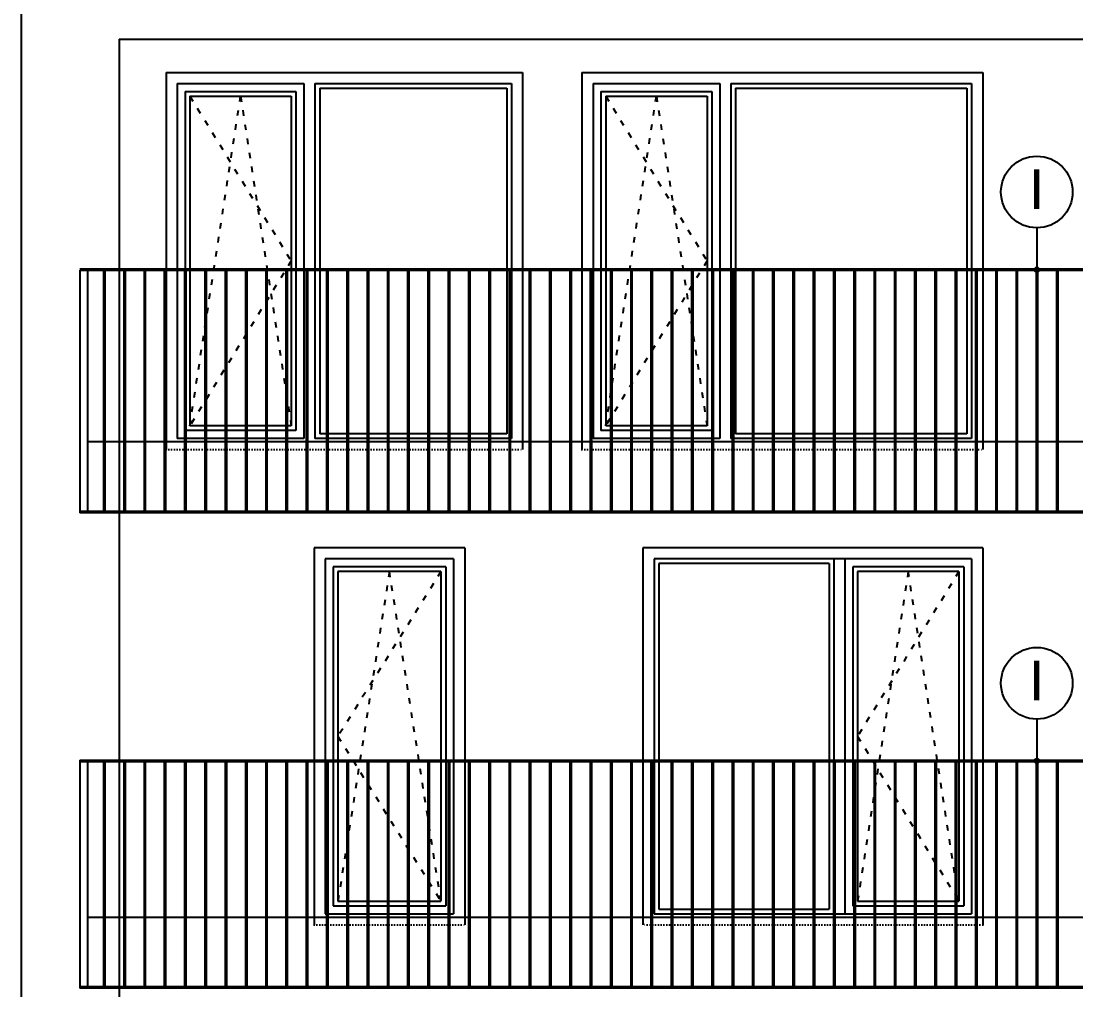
# Model space of a CAD drawing. Extents: x 3792242 to 5145247, y -1546315 to -1031918.
# Drawn here: x 4158191 to 4164849, y -1500436 to -1494322 of the extents above; entities that cross this region are included whole.
import ezdxf

# ---------------------------------------------------------------- set-up
doc = ezdxf.new("R2010")
doc.units = 0
doc.header["$MEASUREMENT"] = 0
doc.linetypes.add('ACAD_ISO03W100', pattern=[30, 12, -18])
doc.linetypes.add('ACAD_ISO07W100', pattern=[3.5, 0.5, -3])
for name, color, linetype in [('OKNÁ', 143, 'CONTINUOUS'), ('POZEMOK', 7, 'CONTINUOUS'), ('TENKÁ', 7, 'CONTINUOUS')]:
    doc.layers.add(name, color=color, linetype=linetype)
doc.styles.add('ARIAL', font='arial.ttf')

msp = doc.modelspace()

# ---------------------------------------------------------------- hatches: boundary and pattern name
at = {"layer": 'TENKÁ', "ltscale": 0.25}
h = msp.add_hatch(color=256, dxfattribs=at)
h.dxf.hatch_style = 1
h.paths.add_polyline_path([(4164587.597, -1495890.641, 1), (4164617.597, -1495890.641, 1)])
h = msp.add_hatch(color=256, dxfattribs=at)
h.dxf.hatch_style = 1
h.paths.add_polyline_path([(4164587.597, -1498990.641, 1), (4164617.597, -1498990.641, 1)])

# ---------------------------------------------------------------- linework, layer by layer
at = {"layer": 'OKNÁ'}
for p, q in [((4159256.276, -1494795.641), (4159256.276, -1496875.641)), ((4159256.276, -1494795.641), (4159896.276, -1494795.641)), ((4159896.276, -1494795.641), (4159896.276, -1496875.641)), ((4160076.276, -1494745.641), (4161256.276, -1494745.641)), ((4160076.276, -1494745.641), (4160076.276, -1496925.641)), ((4161256.276, -1494745.641), (4161256.276, -1496925.641)), ((4161881.276, -1494795.641), (4161881.276, -1496875.641)), ((4161881.276, -1494795.641), (4162521.276, -1494795.641)), ((4162521.276, -1494795.641), (4162521.276, -1496875.641)), ((4162701.276, -1494745.641), (4164161.276, -1494745.641)), ((4162701.276, -1494745.641), (4162701.276, -1496925.641)), ((4164161.276, -1494745.641), (4164161.276, -1496925.641)), ((4159896.276, -1496875.641), (4159256.276, -1496875.641)), ((4161256.276, -1496925.641), (4160076.276, -1496925.641)), ((4162521.276, -1496875.641), (4161881.276, -1496875.641)), ((4164161.276, -1496925.641), (4162701.276, -1496925.641)), ((4160841.276, -1497795.641), (4160191.276, -1497795.641)), ((4160191.276, -1497795.641), (4160191.276, -1499875.641)), ((4160841.276, -1497795.641), (4160841.276, -1499875.641)), ((4163291.276, -1497745.641), (4162216.276, -1497745.641)), ((4162216.276, -1497745.641), (4162216.276, -1499925.641)), ((4163291.276, -1497745.641), (4163291.276, -1499925.641)), ((4164111.276, -1497795.641), (4163471.276, -1497795.641)), ((4163471.276, -1497795.641), (4163471.276, -1499875.641)), ((4164111.276, -1497795.641), (4164111.276, -1499875.641)), ((4160191.276, -1499875.641), (4160841.276, -1499875.641)), ((4162216.276, -1499925.641), (4163291.276, -1499925.641)), ((4163471.276, -1499875.641), (4164111.276, -1499875.641))]:
    msp.add_line(p, q, dxfattribs=at)
at = {"layer": 'OKNÁ', "linetype": 'ACAD_ISO03W100', "ltscale": 3}
for p, q in [((4159256.276, -1494795.641), (4159896.276, -1495835.641)), ((4159256.276, -1496875.641), (4159576.276, -1494795.641)), ((4159576.276, -1494795.641), (4159896.276, -1496875.641)), ((4161881.276, -1494795.641), (4162521.276, -1495835.641)), ((4161881.276, -1496875.641), (4162201.276, -1494795.641)), ((4162201.276, -1494795.641), (4162521.276, -1496875.641)), ((4159896.276, -1495835.641), (4159256.276, -1496875.641)), ((4162521.276, -1495835.641), (4161881.276, -1496875.641)), ((4160841.276, -1497795.641), (4160191.276, -1498835.641)), ((4160516.276, -1497795.641), (4160191.276, -1499875.641)), ((4160841.276, -1499875.641), (4160516.276, -1497795.641)), ((4164111.276, -1497795.641), (4163471.276, -1498835.641)), ((4163791.276, -1497795.641), (4163471.276, -1499875.641)), ((4164111.276, -1499875.641), (4163791.276, -1497795.641)), ((4160191.276, -1498835.641), (4160841.276, -1499875.641)), ((4163471.276, -1498835.641), (4164111.276, -1499875.641))]:
    msp.add_line(p, q, dxfattribs=at)
at = {"layer": 'POZEMOK', "color": 8, "ltscale": 0.15}
for p, q in [((4158561.276, -1495885.641), (4171491.276, -1495885.641)), ((4158561.276, -1495893.641), (4171491.276, -1495893.641)), ((4158561.276, -1495893.641), (4158561.276, -1497425.641)), ((4158611.276, -1495893.641), (4158611.276, -1497415.641)), ((4158711.276, -1495893.641), (4158711.276, -1497415.641)), ((4158719.276, -1495893.641), (4158719.276, -1497415.641)), ((4158839.276, -1495893.641), (4158839.276, -1497415.641)), ((4158847.276, -1495893.641), (4158847.276, -1497415.641)), ((4158967.276, -1495893.641), (4158967.276, -1497415.641)), ((4158975.276, -1495893.641), (4158975.276, -1497415.641)), ((4159095.276, -1495893.641), (4159095.276, -1497415.641)), ((4159103.276, -1495893.641), (4159103.276, -1497415.641)), ((4159223.276, -1495893.641), (4159223.276, -1497415.641)), ((4159231.276, -1495893.641), (4159231.276, -1497415.641)), ((4159351.276, -1495893.641), (4159351.276, -1497415.641)), ((4159359.276, -1495893.641), (4159359.276, -1497415.641)), ((4159479.276, -1495893.641), (4159479.276, -1497415.641)), ((4159487.276, -1495893.641), (4159487.276, -1497415.641)), ((4159607.276, -1495893.641), (4159607.276, -1497415.641)), ((4159615.276, -1495893.641), (4159615.276, -1497415.641)), ((4159735.276, -1495893.641), (4159735.276, -1497415.641)), ((4159743.276, -1495893.641), (4159743.276, -1497415.641)), ((4159863.276, -1495893.641), (4159863.276, -1497415.641)), ((4159871.276, -1495893.641), (4159871.276, -1497415.641)), ((4159991.276, -1495893.641), (4159991.276, -1497415.641)), ((4159999.276, -1495893.641), (4159999.276, -1497415.641)), ((4160119.276, -1495893.641), (4160119.276, -1497415.641)), ((4160127.276, -1495893.641), (4160127.276, -1497415.641)), ((4160247.276, -1495893.641), (4160247.276, -1497415.641)), ((4160255.276, -1495893.641), (4160255.276, -1497415.641)), ((4160375.276, -1495893.641), (4160375.276, -1497415.641)), ((4160383.276, -1495893.641), (4160383.276, -1497415.641)), ((4160503.276, -1495893.641), (4160503.276, -1497415.641)), ((4160511.276, -1495893.641), (4160511.276, -1497415.641)), ((4160631.276, -1495893.641), (4160631.276, -1497415.641)), ((4160639.276, -1495893.641), (4160639.276, -1497415.641)), ((4160759.276, -1495893.641), (4160759.276, -1497415.641)), ((4160767.276, -1495893.641), (4160767.276, -1497415.641)), ((4160887.276, -1495893.641), (4160887.276, -1497415.641)), ((4160895.276, -1495893.641), (4160895.276, -1497415.641)), ((4161015.276, -1495893.641), (4161015.276, -1497415.641)), ((4161023.276, -1495893.641), (4161023.276, -1497415.641)), ((4161143.276, -1495893.641), (4161143.276, -1497415.641)), ((4161151.276, -1495893.641), (4161151.276, -1497415.641)), ((4161271.276, -1495893.641), (4161271.276, -1497415.641)), ((4161279.276, -1495893.641), (4161279.276, -1497415.641)), ((4161399.276, -1495893.641), (4161399.276, -1497415.641)), ((4161407.276, -1495893.641), (4161407.276, -1497415.641)), ((4161527.276, -1495893.641), (4161527.276, -1497415.641)), ((4161535.276, -1495893.641), (4161535.276, -1497415.641)), ((4161655.276, -1495893.641), (4161655.276, -1497415.641)), ((4161663.276, -1495893.641), (4161663.276, -1497415.641)), ((4161783.276, -1495893.641), (4161783.276, -1497415.641)), ((4161791.276, -1495893.641), (4161791.276, -1497415.641)), ((4161911.276, -1495893.641), (4161911.276, -1497415.641)), ((4161919.276, -1495893.641), (4161919.276, -1497415.641)), ((4162039.276, -1495893.641), (4162039.276, -1497415.641)), ((4162047.276, -1495893.641), (4162047.276, -1497415.641)), ((4162167.276, -1495893.641), (4162167.276, -1497415.641)), ((4162175.276, -1495893.641), (4162175.276, -1497415.641)), ((4162295.276, -1495893.641), (4162295.276, -1497415.641)), ((4162303.276, -1495893.641), (4162303.276, -1497415.641)), ((4162423.276, -1495893.641), (4162423.276, -1497415.641)), ((4162431.276, -1495893.641), (4162431.276, -1497415.641)), ((4162551.276, -1495893.641), (4162551.276, -1497415.641)), ((4162559.276, -1495893.641), (4162559.276, -1497415.641)), ((4162679.276, -1495893.641), (4162679.276, -1497415.641)), ((4162687.276, -1495893.641), (4162687.276, -1497415.641)), ((4162807.276, -1495893.641), (4162807.276, -1497415.641)), ((4162815.276, -1495893.641), (4162815.276, -1497415.641)), ((4162935.276, -1495893.641), (4162935.276, -1497415.641)), ((4162943.276, -1495893.641), (4162943.276, -1497415.641)), ((4163063.276, -1495893.641), (4163063.276, -1497415.641)), ((4163071.276, -1495893.641), (4163071.276, -1497415.641)), ((4163191.276, -1495893.641), (4163191.276, -1497415.641)), ((4163199.276, -1495893.641), (4163199.276, -1497415.641)), ((4163319.276, -1495893.641), (4163319.276, -1497415.641)), ((4163327.276, -1495893.641), (4163327.276, -1497415.641)), ((4163447.276, -1495893.641), (4163447.276, -1497415.641)), ((4163455.276, -1495893.641), (4163455.276, -1497415.641)), ((4163575.276, -1495893.641), (4163575.276, -1497415.641)), ((4163583.276, -1495893.641), (4163583.276, -1497415.641)), ((4163703.276, -1495893.641), (4163703.276, -1497415.641)), ((4163711.276, -1495893.641), (4163711.276, -1497415.641)), ((4163831.276, -1495893.641), (4163831.276, -1497415.641)), ((4163839.276, -1495893.641), (4163839.276, -1497415.641)), ((4163959.276, -1495893.641), (4163959.276, -1497415.641)), ((4163967.276, -1495893.641), (4163967.276, -1497415.641)), ((4164087.276, -1495893.641), (4164087.276, -1497415.641)), ((4164095.276, -1495893.641), (4164095.276, -1497415.641)), ((4164215.276, -1495893.641), (4164215.276, -1497415.641)), ((4164223.276, -1495893.641), (4164223.276, -1497415.641)), ((4164343.276, -1495893.641), (4164343.276, -1497415.641)), ((4164351.276, -1495893.641), (4164351.276, -1497415.641)), ((4164471.276, -1495893.641), (4164471.276, -1497415.641)), ((4164479.276, -1495893.641), (4164479.276, -1497415.641)), ((4164599.276, -1495893.641), (4164599.276, -1497415.641)), ((4164607.276, -1495893.641), (4164607.276, -1497415.641)), ((4164727.276, -1495893.641), (4164727.276, -1497415.641)), ((4164735.276, -1495893.641), (4164735.276, -1497415.641)), ((4158561.276, -1495985.641), (4158561.276, -1495993.641)), ((4158611.276, -1496975.641), (4171491.276, -1496975.641)), ((4171491.276, -1497415.641), (4158561.276, -1497415.641)), ((4171491.276, -1497425.641), (4158561.276, -1497425.641)), ((4158561.276, -1498985.641), (4158561.276, -1498993.641)), ((4158561.276, -1498985.641), (4171491.276, -1498985.641)), ((4158561.276, -1498993.641), (4171491.276, -1498993.641)), ((4158561.276, -1498993.641), (4158561.276, -1500425.641)), ((4158611.276, -1498993.641), (4158611.276, -1500415.641)), ((4158711.276, -1498993.641), (4158711.276, -1500415.641)), ((4158719.276, -1498993.641), (4158719.276, -1500415.641)), ((4158839.276, -1498993.641), (4158839.276, -1500415.641)), ((4158847.276, -1498993.641), (4158847.276, -1500415.641)), ((4158967.276, -1498993.641), (4158967.276, -1500415.641)), ((4158975.276, -1498993.641), (4158975.276, -1500415.641)), ((4159095.276, -1498993.641), (4159095.276, -1500415.641)), ((4159103.276, -1498993.641), (4159103.276, -1500415.641)), ((4159223.276, -1498993.641), (4159223.276, -1500415.641)), ((4159231.276, -1498993.641), (4159231.276, -1500415.641)), ((4159351.276, -1498993.641), (4159351.276, -1500415.641)), ((4159359.276, -1498993.641), (4159359.276, -1500415.641)), ((4159479.276, -1498993.641), (4159479.276, -1500415.641)), ((4159487.276, -1498993.641), (4159487.276, -1500415.641)), ((4159607.276, -1498993.641), (4159607.276, -1500415.641)), ((4159615.276, -1498993.641), (4159615.276, -1500415.641)), ((4159735.276, -1498993.641), (4159735.276, -1500415.641)), ((4159743.276, -1498993.641), (4159743.276, -1500415.641)), ((4159863.276, -1498993.641), (4159863.276, -1500415.641)), ((4159871.276, -1498993.641), (4159871.276, -1500415.641)), ((4159991.276, -1498993.641), (4159991.276, -1500415.641)), ((4159999.276, -1498993.641), (4159999.276, -1500415.641)), ((4160119.276, -1498993.641), (4160119.276, -1500415.641)), ((4160127.276, -1498993.641), (4160127.276, -1500415.641)), ((4160247.276, -1498993.641), (4160247.276, -1500415.641)), ((4160255.276, -1498993.641), (4160255.276, -1500415.641)), ((4160375.276, -1498993.641), (4160375.276, -1500415.641)), ((4160383.276, -1498993.641), (4160383.276, -1500415.641)), ((4160503.276, -1498993.641), (4160503.276, -1500415.641)), ((4160511.276, -1498993.641), (4160511.276, -1500415.641)), ((4160631.276, -1498993.641), (4160631.276, -1500415.641)), ((4160639.276, -1498993.641), (4160639.276, -1500415.641)), ((4160759.276, -1498993.641), (4160759.276, -1500415.641)), ((4160767.276, -1498993.641), (4160767.276, -1500415.641)), ((4160887.276, -1498993.641), (4160887.276, -1500415.641)), ((4160895.276, -1498993.641), (4160895.276, -1500415.641)), ((4161015.276, -1498993.641), (4161015.276, -1500415.641)), ((4161023.276, -1498993.641), (4161023.276, -1500415.641)), ((4161143.276, -1498993.641), (4161143.276, -1500415.641)), ((4161151.276, -1498993.641), (4161151.276, -1500415.641)), ((4161271.276, -1498993.641), (4161271.276, -1500415.641)), ((4161279.276, -1498993.641), (4161279.276, -1500415.641)), ((4161399.276, -1498993.641), (4161399.276, -1500415.641)), ((4161407.276, -1498993.641), (4161407.276, -1500415.641)), ((4161527.276, -1498993.641), (4161527.276, -1500415.641)), ((4161535.276, -1498993.641), (4161535.276, -1500415.641)), ((4161655.276, -1498993.641), (4161655.276, -1500415.641)), ((4161663.276, -1498993.641), (4161663.276, -1500415.641)), ((4161783.276, -1498993.641), (4161783.276, -1500415.641)), ((4161791.276, -1498993.641), (4161791.276, -1500415.641)), ((4161911.276, -1498993.641), (4161911.276, -1500415.641)), ((4161919.276, -1498993.641), (4161919.276, -1500415.641)), ((4162039.276, -1498993.641), (4162039.276, -1500415.641)), ((4162047.276, -1498993.641), (4162047.276, -1500415.641)), ((4162167.276, -1498993.641), (4162167.276, -1500415.641)), ((4162175.276, -1498993.641), (4162175.276, -1500415.641)), ((4162295.276, -1498993.641), (4162295.276, -1500415.641)), ((4162303.276, -1498993.641), (4162303.276, -1500415.641)), ((4162423.276, -1498993.641), (4162423.276, -1500415.641)), ((4162431.276, -1498993.641), (4162431.276, -1500415.641)), ((4162551.276, -1498993.641), (4162551.276, -1500415.641)), ((4162559.276, -1498993.641), (4162559.276, -1500415.641)), ((4162679.276, -1498993.641), (4162679.276, -1500415.641)), ((4162687.276, -1498993.641), (4162687.276, -1500415.641)), ((4162807.276, -1498993.641), (4162807.276, -1500415.641)), ((4162815.276, -1498993.641), (4162815.276, -1500415.641)), ((4162935.276, -1498993.641), (4162935.276, -1500415.641)), ((4162943.276, -1498993.641), (4162943.276, -1500415.641)), ((4163063.276, -1498993.641), (4163063.276, -1500415.641)), ((4163071.276, -1498993.641), (4163071.276, -1500415.641)), ((4163191.276, -1498993.641), (4163191.276, -1500415.641)), ((4163199.276, -1498993.641), (4163199.276, -1500415.641)), ((4163319.276, -1498993.641), (4163319.276, -1500415.641)), ((4163327.276, -1498993.641), (4163327.276, -1500415.641)), ((4163447.276, -1498993.641), (4163447.276, -1500415.641)), ((4163455.276, -1498993.641), (4163455.276, -1500415.641)), ((4163575.276, -1498993.641), (4163575.276, -1500415.641)), ((4163583.276, -1498993.641), (4163583.276, -1500415.641)), ((4163703.276, -1498993.641), (4163703.276, -1500415.641)), ((4163711.276, -1498993.641), (4163711.276, -1500415.641)), ((4163831.276, -1498993.641), (4163831.276, -1500415.641)), ((4163839.276, -1498993.641), (4163839.276, -1500415.641)), ((4163959.276, -1498993.641), (4163959.276, -1500415.641)), ((4163967.276, -1498993.641), (4163967.276, -1500415.641)), ((4164087.276, -1498993.641), (4164087.276, -1500415.641)), ((4164095.276, -1498993.641), (4164095.276, -1500415.641)), ((4164215.276, -1498993.641), (4164215.276, -1500415.641)), ((4164223.276, -1498993.641), (4164223.276, -1500415.641)), ((4164343.276, -1498993.641), (4164343.276, -1500415.641)), ((4164351.276, -1498993.641), (4164351.276, -1500415.641)), ((4164471.276, -1498993.641), (4164471.276, -1500415.641)), ((4164479.276, -1498993.641), (4164479.276, -1500415.641)), ((4164599.276, -1498993.641), (4164599.276, -1500415.641)), ((4164607.276, -1498993.641), (4164607.276, -1500415.641)), ((4164727.276, -1498993.641), (4164727.276, -1500415.641)), ((4164735.276, -1498993.641), (4164735.276, -1500415.641)), ((4158611.276, -1499975.641), (4171491.276, -1499975.641)), ((4171491.276, -1500415.641), (4158561.276, -1500415.641)), ((4171491.276, -1500425.641), (4158561.276, -1500425.641))]:
    msp.add_line(p, q, dxfattribs=at)
at = {"layer": 'TENKÁ'}
for p, q in [((4158191.276, -1493005.641), (4158191.276, -1507864.932)), ((4158811.276, -1494435.641), (4158811.276, -1505975.641)), ((4158811.276, -1494435.641), (4171491.276, -1494435.641)), ((4159106.276, -1494645.641), (4161356.276, -1494645.641)), ((4159106.276, -1494645.641), (4159106.276, -1497025.641)), ((4161356.276, -1494645.641), (4161356.276, -1497025.641)), ((4161731.276, -1494645.641), (4164261.276, -1494645.641)), ((4161731.276, -1494645.641), (4161731.276, -1497025.641)), ((4164261.276, -1494645.641), (4164261.276, -1497025.641)), ((4159176.276, -1494715.641), (4159976.276, -1494715.641)), ((4159176.276, -1494715.641), (4159176.276, -1496955.641)), ((4159976.276, -1494715.641), (4159976.276, -1496955.641)), ((4160046.276, -1494715.641), (4161286.276, -1494715.641)), ((4160046.276, -1494715.641), (4160046.276, -1496955.641)), ((4161286.276, -1494715.641), (4161286.276, -1496955.641)), ((4161801.276, -1494715.641), (4162601.276, -1494715.641)), ((4161801.276, -1494715.641), (4161801.276, -1496955.641)), ((4162601.276, -1494715.641), (4162601.276, -1496955.641)), ((4162671.276, -1494715.641), (4164191.276, -1494715.641)), ((4162671.276, -1494715.641), (4162671.276, -1496955.641)), ((4164191.276, -1494715.641), (4164191.276, -1496955.641)), ((4159226.276, -1494765.641), (4159926.276, -1494765.641)), ((4159226.276, -1494765.641), (4159226.276, -1496905.641)), ((4159926.276, -1494765.641), (4159926.276, -1496905.641)), ((4161851.276, -1494765.641), (4162551.276, -1494765.641)), ((4161851.276, -1494765.641), (4161851.276, -1496905.641)), ((4162551.276, -1494765.641), (4162551.276, -1496905.641)), ((4159926.276, -1496905.641), (4159226.276, -1496905.641)), ((4162551.276, -1496905.641), (4161851.276, -1496905.641)), ((4159976.276, -1496955.641), (4159176.276, -1496955.641)), ((4161286.276, -1496955.641), (4160046.276, -1496955.641)), ((4162601.276, -1496955.641), (4161801.276, -1496955.641)), ((4164191.276, -1496955.641), (4162671.276, -1496955.641)), ((4160991.276, -1497645.641), (4160041.276, -1497645.641)), ((4160041.276, -1497645.641), (4160041.276, -1500025.641)), ((4160991.276, -1497645.641), (4160991.276, -1500025.641)), ((4164261.276, -1497645.641), (4162116.276, -1497645.641)), ((4162116.276, -1497645.641), (4162116.276, -1500025.641)), ((4164261.276, -1497645.641), (4164261.276, -1500025.641)), ((4164261.276, -1497645.641), (4164261.276, -1500025.641)), ((4160921.276, -1497715.641), (4160111.276, -1497715.641)), ((4160111.276, -1497715.641), (4160111.276, -1499955.641)), ((4160921.276, -1497715.641), (4160921.276, -1499955.641)), ((4163426.276, -1497715.641), (4162186.276, -1497715.641)), ((4162186.276, -1497715.641), (4162186.276, -1499955.641)), ((4163321.276, -1497715.641), (4163321.276, -1499955.641)), ((4164191.276, -1497715.641), (4163391.276, -1497715.641)), ((4163391.276, -1497715.641), (4163391.276, -1499955.641)), ((4164191.276, -1497715.641), (4164191.276, -1499955.641)), ((4160871.276, -1497765.641), (4160161.276, -1497765.641)), ((4160161.276, -1497765.641), (4160161.276, -1499905.641)), ((4160871.276, -1497765.641), (4160871.276, -1499905.641)), ((4164141.276, -1497765.641), (4163441.276, -1497765.641)), ((4163441.276, -1497765.641), (4163441.276, -1499905.641)), ((4164141.276, -1497765.641), (4164141.276, -1499905.641)), ((4160161.276, -1499905.641), (4160871.276, -1499905.641)), ((4163441.276, -1499905.641), (4164141.276, -1499905.641)), ((4160111.276, -1499955.641), (4160921.276, -1499955.641)), ((4162186.276, -1499955.641), (4163426.276, -1499955.641)), ((4163391.276, -1499955.641), (4164191.276, -1499955.641))]:
    msp.add_line(p, q, dxfattribs=at)
at = {"layer": 'TENKÁ', "ltscale": 0.25}
for p, q in [((4164602.597, -1495626.582), (4164602.597, -1495890.641)), ((4164602.597, -1498726.582), (4164602.597, -1498990.641))]:
    msp.add_line(p, q, dxfattribs=at)
at = {"layer": 'TENKÁ', "linetype": 'ACAD_ISO07W100', "ltscale": 5}
for p, q in [((4159106.276, -1497025.641), (4161356.276, -1497025.641)), ((4161731.276, -1497025.641), (4164261.276, -1497025.641)), ((4160041.276, -1500025.641), (4160991.276, -1500025.641)), ((4164261.276, -1500025.641), (4162116.276, -1500025.641))]:
    msp.add_line(p, q, dxfattribs=at)
at = {"layer": 'TENKÁ', "ltscale": 0.25}
for centre, radius in [((4164602.597, -1495400.41), 226.172), ((4164602.597, -1495890.641), 15), ((4164602.597, -1498500.41), 226.172), ((4164602.597, -1498990.641), 15)]:
    msp.add_circle(centre, radius, dxfattribs=at)

# ---------------------------------------------------------------- texts
at = {"layer": 'TENKÁ', "lineweight": 40, "ltscale": 0.25, "style": 'ARIAL'}
for p in [(4164552.91, -1495508.301), (4164552.91, -1498608.301)]:
    msp.add_text('I', height=250, dxfattribs=at).set_placement(p)

doc.saveas('drawing.dxf')
